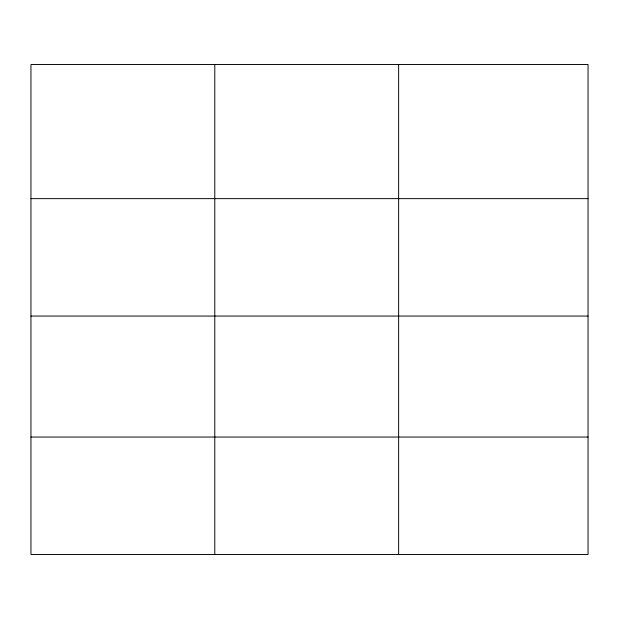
<?xml version="1.0" encoding="UTF-8"?>
<svg xmlns="http://www.w3.org/2000/svg" width="619" height="619" viewBox="0 0 619 619"><rect width="100%" height="100%" fill="white"/><g stroke="black" fill="none" stroke-linecap="round" stroke-linejoin="round"><path stroke-width="0.93" d="M588.05 316.061L588.05 64.531L30.95 64.531L30.95 554.469L588.05 554.469L588.05 316.061L30.95 316.061M30.95 198.637L588.05 198.637M30.95 437.045L588.05 437.045M398.636 64.531L398.636 554.469M214.793 64.531L214.793 554.469"/></g></svg>
